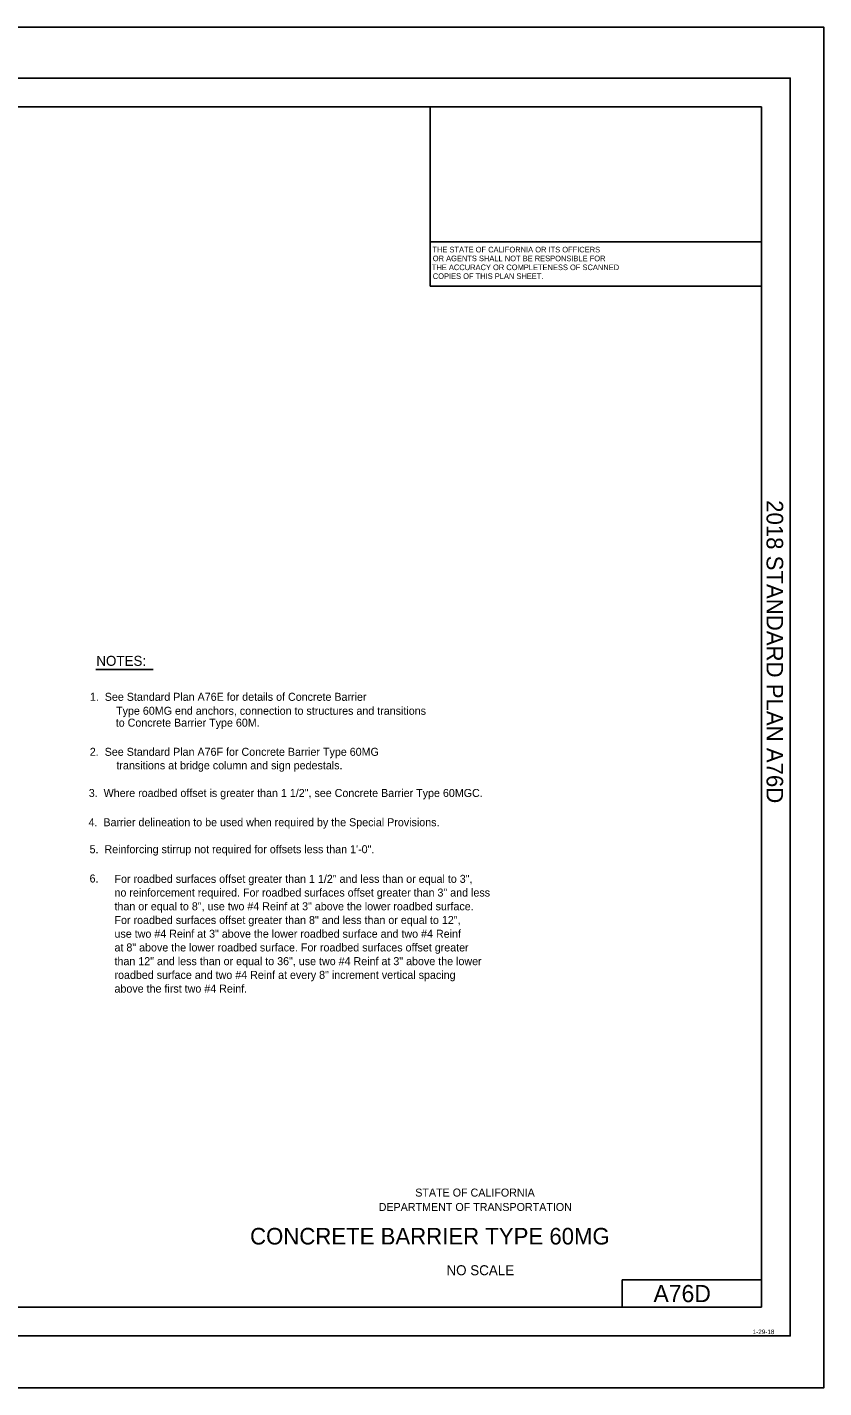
# Model space of a CAD drawing. Extents: x -894 to 866, y -476 to 714.
# Drawn here: x 169 to 866, y -476 to 714 of the extents above; entities that cross this region are included whole.
import ezdxf

# ---------------------------------------------------------------- set-up
doc = ezdxf.new("R2010")
doc.units = 0
doc.layers.add('10 Sheet Format', color=7, linetype='Continuous')
doc.layers.add('57 Undefined', color=7, linetype='Continuous')

msp = doc.modelspace()

# ---------------------------------------------------------------- linework, layer by layer
at = {"layer": '10 Sheet Format'}
for p, q in [((836.6, 669), (836.6, 669)), ((-813.5, 644), (811.5, 644)), ((521.5, 487), (521.5, 643.9)), ((811.5, -406), (811.5, 644)), ((811.5, 525.9), (521.5, 525.9)), ((811.5, 487), (521.5, 487)), ((689.5, -406), (689.5, -382)), ((689.5, -382), (811.5, -382)), ((-438.7, -406), (199.1, -406)), ((198.8, -406), (811.5, -406)), ((836.6, -431), (836.6, -431))]:
    msp.add_line(p, q, dxfattribs=at)
for points in [[(-894, 713.6), (866, 713.6), (866, -476.4), (-894, -476.4)], [(-863.4, 669), (836.6, 669), (836.6, -431), (-863.4, -431)], [(-863.4, 669), (836.6, 669), (836.6, -431), (-863.4, -431)]]:
    msp.add_lwpolyline(points, close=True, dxfattribs=at)
at = {"layer": '57 Undefined'}
msp.add_line((229.1, 151.7), (279.4, 151.7), dxfattribs=at)

# ---------------------------------------------------------------- texts
at = {"layer": '10 Sheet Format'}
for s, height, p in [('THE STATE OF CALIFORNIA OR ITS OFFICERS', 4.9, (523.6, 516.6)), ('OR AGENTS SHALL NOT BE RESPONSIBLE FOR', 4.9, (523.9, 508.9)), ('THE ACCURACY OR COMPLETENESS OF SCANNED', 4.9, (523.1, 501.1)), ('COPIES OF THIS PLAN SHEET.', 4.9, (523.9, 493.4)), ('STATE OF CALIFORNIA', 7, (508.6, -309.2)), ('DEPARTMENT OF TRANSPORTATION', 7, (476.6, -321.8)), ('CONCRETE BARRIER TYPE 60MG', 14.5, (364.1, -351.1)), ('NO SCALE', 8.75, (535.9, -378)), ('A76D', 15, (717, -401.5)), ('1-29-18', 4, (803.7, -429.5))]:
    msp.add_text(s, height=height, dxfattribs=at).set_placement(p)
msp.add_text('2018 STANDARD PLAN A76D', height=14.5, rotation=270, dxfattribs=at).set_placement((815.9, 299.9))
at = {"layer": '57 Undefined'}
for s, height, p in [('NOTES:', 8.75, (229.6, 155)), ('1.  See Standard Plan A76E for details of Concrete Barrier', 7, (224, 124.4)), ('Type 60MG end anchors, connection to structures and transitions', 7, (246.9, 112.2)), ('to Concrete Barrier Type 60M.', 7, (246.6, 101.8)), ('2.  See Standard Plan A76F for Concrete Barrier Type 60MG', 7, (223.9, 76.3)), ('transitions at bridge column and sign pedestals.', 7, (247.2, 64.5)), ('3.  Where roadbed offset is greater than 1 1/2", see Concrete Barrier Type 60MGC.', 7, (223, 40.3)), ('4.  Barrier delineation to be used when required by the Special Provisions.', 7, (222.8, 14.7)), ('5.  Reinforcing stirrup not required for offsets less than 1\'-0".', 7, (223.7, -8.9)), ('6.', 7, (223.7, -34.5)), ('For roadbed surfaces offset greater than 1 1/2" and less than or equal to 3",', 7, (245.5, -34.8)), ('no reinforcement required. For roadbed surfaces offset greater than 3" and less', 7, (245.5, -46.8)), ('than or equal to 8", use two #4 Reinf at 3" above the lower roadbed surface.', 7, (245.5, -58.8)), ('For roadbed surfaces offset greater than 8" and less than or equal to 12",', 7, (245.5, -70.8)), ('use two #4 Reinf at 3" above the lower roadbed surface and two #4 Reinf', 7, (245.5, -82.8)), ('at 8" above the lower roadbed surface. For roadbed surfaces offset greater', 7, (245.5, -94.8)), ('than 12" and less than or equal to 36", use two #4 Reinf at 3" above the lower', 7, (245.5, -106.8)), ('roadbed surface and two #4 Reinf at every 8" increment vertical spacing', 7, (245.5, -118.8)), ('above the first two #4 Reinf.', 7, (245.5, -130.8))]:
    msp.add_text(s, height=height, dxfattribs=at).set_placement(p)

doc.saveas('drawing.dxf')
